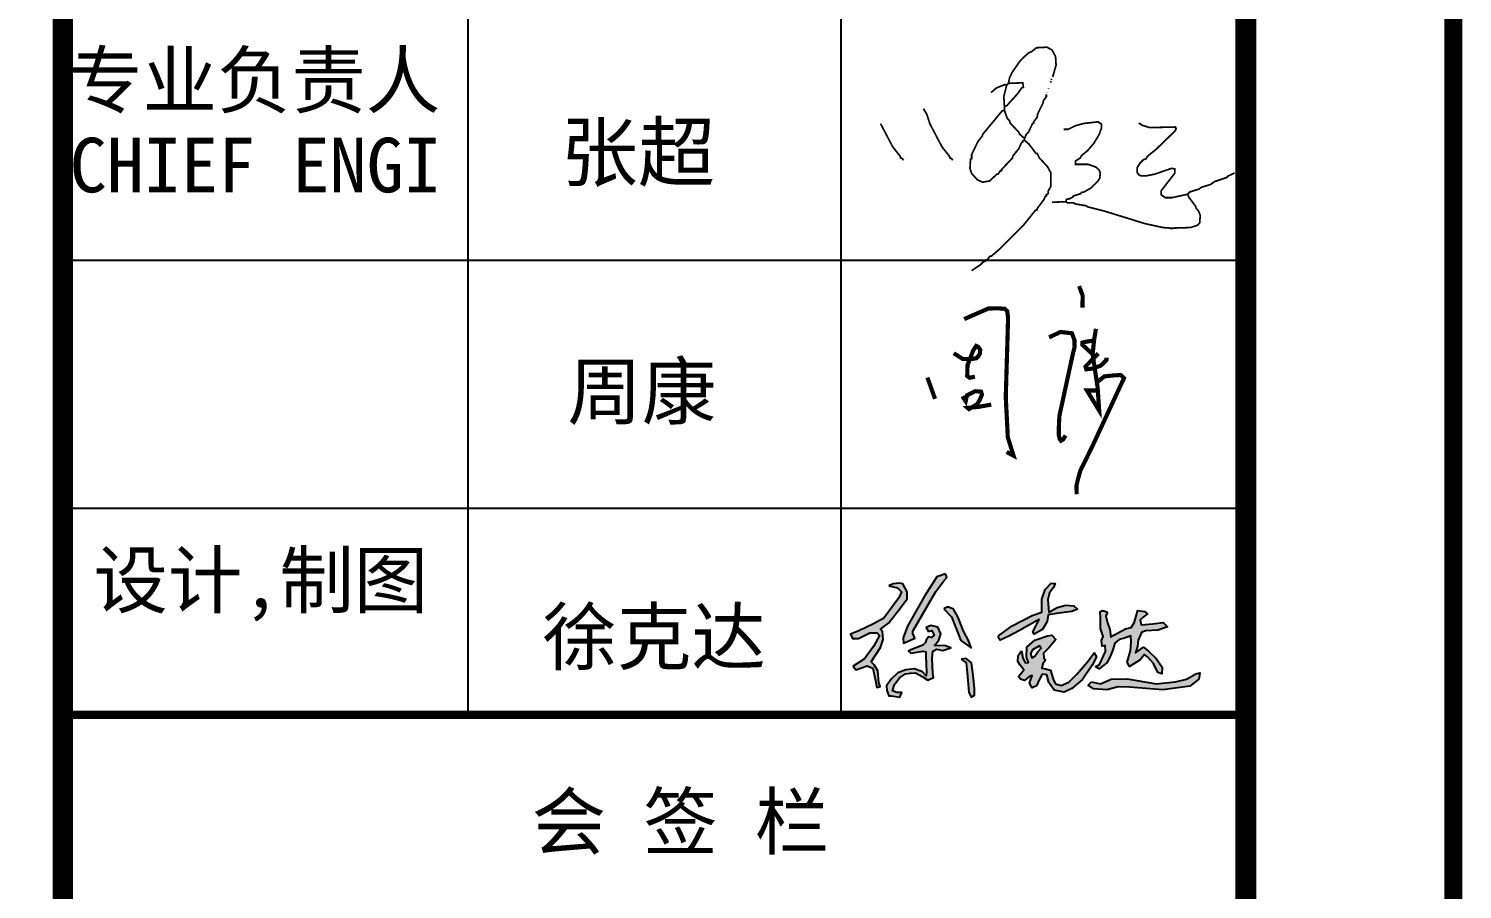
# Model space of a CAD drawing. Extents: x 4150464 to 4450492, y 75142 to 874437.
# Drawn here: x 4438748 to 4450492, y 453963 to 461011 of the extents above; entities that cross this region are included whole.
import ezdxf

# ---------------------------------------------------------------- set-up
doc = ezdxf.new("R2010")
doc.units = 0
doc.header["$LTSCALE"] = 1000
doc.header["$MEASUREMENT"] = 0
for name, color, linetype in [('PUB_TITLE', 4, 'Continuous'), ('图框', 7, 'Continuous'), ('签名', 7, 'Continuous')]:
    doc.layers.add(name, color=color, linetype=linetype)
doc.styles.add('STYLE-黑体', font='simhei.ttf')

# ---------------------------------------------------------------- blocks, each defined once
blk = doc.blocks.new('4444')
h = blk.add_hatch(color=256)
h.paths.add_polyline_path([(2410803, -791016), (2411313, -790632), (2412093, -789663), (2412505, -789070), (2412505, -788632), (2412242, -788111), (2411995, -788061), (2411616, -788105), (2411337, -788249), (2411892, -788360), (2412142, -788625), (2411979, -789013), (2411323, -789917), (2411020, -790315), (2410344, -790681), (2409405, -791142), (2408864, -791348), (2409008, -791619), (2409381, -791619), (2410113, -791261), (2410591, -791261), (2410731, -791432), (2410352, -792141), (2409776, -792930), (2409051, -793396), (2409221, -793632), (2409951, -793375), (2410308, -793539), (2410484, -794326), (2410561, -794770), (2410775, -794716), (2410698, -794452), (2410632, -793707), (2410385, -793306), (2410199, -793131), (2410797, -792211), (2410973, -791685), (2410935, -791197)])
h.paths.add_polyline_path([(2412531, -790837), (2412249, -791573), (2412276, -791917), (2412772, -791711), (2413009, -791612), (2412875, -791312), (2412868, -791146), (2414343, -788610), (2414866, -787929), (2415056, -787702), (2414976, -787475), (2414425, -787668), (2413626, -788914)])
h.paths.add_polyline_path([(2415969, -791762), (2416617, -792227), (2416466, -791795), (2416131, -791152), (2415795, -790270), (2415493, -789740), (2415114, -789595), (2414877, -789713), (2415352, -790226)])
h.paths.add_polyline_path([(2414395, -792307), (2414806, -792394), (2415319, -792232), (2414968, -792097), (2414260, -792075), (2414552, -791735), (2414671, -791324), (2414492, -790892), (2414022, -790779), (2413736, -790919), (2413887, -791184), (2414103, -791119), (2414243, -791411), (2414081, -791551), (2413876, -791513), (2413736, -791729), (2413692, -791875), (2413509, -792053), (2412757, -792356), (2412606, -792431), (2412741, -792577), (2413519, -792431), (2413714, -792475), (2413703, -792761), (2413746, -793806), (2413741, -794022), (2413492, -793774), (2412990, -793579), (2412433, -793644), (2411909, -793833), (2411487, -794238), (2411185, -794659), (2411196, -794962), (2411325, -795297), (2411498, -795297), (2412033, -795383), (2412179, -795097), (2411839, -795097), (2411568, -794994), (2411698, -794584), (2412011, -794141), (2412406, -793893), (2412725, -793844), (2413044, -793828), (2413470, -794071), (2413838, -794292), (2414195, -794136), (2414168, -793849), (2414119, -792915), (2414151, -792429)])
h.paths.add_polyline_path([(2416358, -793833), (2416472, -795062), (2416627, -795390), (2416841, -795271), (2416841, -794854), (2416752, -793990), (2416645, -793198), (2416293, -792918), (2415983, -792950), (2416306, -793178)])
h.paths.add_polyline_path([(2419255, -790808), (2418380, -791452), (2418385, -791579), (2418495, -791741), (2419045, -791464), (2419732, -791113), (2420722, -790547), (2421000, -790395), (2420806, -790793), (2420581, -791194), (2420675, -791354), (2421209, -791039), (2421508, -790531), (2421576, -790094), (2422116, -790020), (2423101, -789895), (2423457, -789732), (2423227, -789533), (2422698, -789481), (2422142, -789643), (2421608, -789926), (2421582, -789675), (2421555, -789115), (2421665, -788685), (2421922, -788350), (2422027, -788099), (2421760, -788078), (2421377, -788470), (2421162, -789099), (2421162, -789939), (2420544, -790138)])
h.paths.add_polyline_path([(2422893, -794437), (2422413, -794640), (2422044, -794542), (2421919, -794305), (2421814, -793957), (2421720, -793648), (2421393, -793582), (2421163, -793536), (2421229, -793241), (2421400, -793011), (2421288, -792860), (2421262, -792570), (2421637, -792196), (2422057, -791696), (2421801, -791414), (2421518, -791453), (2420716, -791736), (2420203, -792183), (2420177, -792827), (2420315, -793162), (2420085, -793195), (2419947, -792860), (2419861, -792406), (2419644, -792709), (2419618, -793097), (2419769, -793340), (2419999, -793642), (2419835, -793846), (2419657, -794063), (2419789, -794240), (2420052, -794332), (2420328, -794076), (2420552, -794003), (2420453, -794247), (2420374, -794496), (2420532, -794785), (2420815, -794674), (2420999, -794279), (2421176, -793911), (2421492, -793964), (2421604, -794444), (2421959, -794950), (2422603, -795075), (2423083, -794831), (2423774, -794266), (2424398, -793346), (2424681, -792807), (2424530, -792544), (2424089, -793122), (2423432, -793885)])
h.paths.add_polyline_path([(2420716, -792761), (2420519, -792873), (2420433, -792597), (2420558, -792361), (2420966, -792124), (2421032, -792086), (2421130, -792255), (2420907, -792472)], flags=16)
h.paths.add_polyline_path([(2426876, -791458), (2426893, -791854), (2426852, -792423), (2426645, -793141), (2426786, -793413), (2427083, -793248), (2427479, -792992), (2427768, -792646), (2427957, -792802), (2428337, -793231), (2428609, -793817), (2428865, -793899), (2428890, -793462), (2428519, -792901), (2428023, -792448), (2427695, -792189), (2427190, -792539), (2427314, -792143), (2427363, -791730), (2427570, -791236), (2427834, -791128), (2428609, -791095), (2429245, -790881), (2428956, -790601), (2428304, -790683), (2427553, -790749), (2427479, -790436), (2427677, -790263), (2427949, -790040), (2427751, -789883), (2427314, -789834), (2427215, -790197), (2427091, -790625), (2426901, -790922), (2426530, -791005), (2425779, -791401), (2425597, -791549), (2425540, -791054), (2425391, -790609), (2425267, -790180), (2425375, -789933), (2425086, -789826), (2424904, -789883), (2424929, -790271), (2424929, -790972), (2425094, -791491), (2424995, -791755), (2425045, -792110), (2425234, -792077), (2425259, -792456), (2424871, -793289), (2424607, -793413), (2424855, -793569), (2425333, -793182), (2425556, -792786), (2425721, -792349), (2425861, -791928), (2426126, -791697), (2426480, -791607)])
h.paths.add_polyline_path([(2428936, -794931), (2430663, -794692), (2431250, -794235), (2431308, -793837), (2431047, -793888), (2430460, -794228), (2429749, -794417), (2428501, -794547), (2426644, -794206), (2425607, -794243), (2424940, -794547), (2424359, -794409), (2424142, -794612), (2424475, -794859), (2425346, -794924), (2426071, -794721), (2426804, -794743)])
for points in [[(2414976, -787475), (2414425, -787668), (2413626, -788914), (2412531, -790837), (2412249, -791573), (2412276, -791917), (2412772, -791711), (2413009, -791612), (2412875, -791312), (2412868, -791146), (2414343, -788610), (2414866, -787929), (2415056, -787702), (2414976, -787475)], [(2411337, -788249), (2411892, -788360), (2412142, -788625), (2411979, -789013), (2411323, -789917), (2411020, -790315), (2410344, -790681), (2409405, -791142), (2408864, -791348), (2409008, -791619), (2409381, -791619), (2410113, -791261), (2410591, -791261), (2410731, -791432), (2410352, -792141), (2409776, -792930), (2409051, -793396), (2409221, -793632), (2409951, -793375), (2410308, -793539), (2410484, -794326), (2410561, -794770), (2410775, -794716), (2410698, -794452), (2410632, -793707), (2410385, -793306), (2410199, -793131), (2410797, -792211), (2410973, -791685), (2410935, -791197), (2410803, -791016), (2411313, -790632), (2412093, -789663), (2412505, -789070), (2412505, -788632), (2412242, -788111), (2411995, -788061), (2411616, -788105), (2411337, -788249)], [(2418380, -791452), (2419255, -790808), (2420544, -790138), (2421162, -789939), (2421162, -789099), (2421377, -788470), (2421760, -788078), (2422027, -788099), (2421922, -788350), (2421665, -788685), (2421555, -789115), (2421582, -789675), (2421608, -789926), (2422142, -789643), (2422698, -789481), (2423227, -789533), (2423457, -789732), (2423101, -789895), (2422116, -790020), (2421576, -790094), (2421508, -790531), (2421209, -791039), (2420675, -791354), (2420581, -791194), (2420806, -790793), (2421000, -790395), (2420722, -790547), (2419732, -791113), (2419045, -791464), (2418495, -791741), (2418385, -791579), (2418380, -791452)], [(2414877, -789713), (2415352, -790226), (2415969, -791762), (2416617, -792227), (2416466, -791795), (2416131, -791152), (2415795, -790270), (2415493, -789740), (2415114, -789595), (2414877, -789713)], [(2413887, -791184), (2414103, -791119), (2414103, -791119), (2414243, -791411), (2414081, -791551), (2413876, -791513), (2413736, -791729), (2413692, -791875), (2413509, -792053), (2412757, -792356), (2412606, -792431), (2412741, -792577), (2412741, -792577), (2413519, -792431), (2413714, -792475), (2413703, -792761), (2413746, -793806), (2413741, -794022), (2413492, -793774), (2412990, -793579), (2412433, -793644), (2411909, -793833), (2411487, -794238), (2411185, -794659), (2411196, -794962), (2411325, -795297), (2411498, -795297), (2412033, -795383), (2412179, -795097), (2411839, -795097), (2411568, -794994), (2411698, -794584), (2412011, -794141), (2412406, -793893), (2412725, -793844), (2413044, -793828), (2413470, -794071), (2413838, -794292), (2414195, -794136), (2414168, -793849), (2414119, -792915), (2414151, -792429), (2414395, -792307), (2414806, -792394), (2415319, -792232), (2414968, -792097), (2414260, -792075), (2414552, -791735), (2414671, -791324), (2414492, -790892), (2414022, -790779), (2413736, -790919), (2413887, -791184)], [(2419861, -792406), (2419947, -792860), (2420085, -793195), (2420085, -793195), (2420315, -793162), (2420177, -792827), (2420203, -792183), (2420716, -791736), (2421518, -791453), (2421801, -791414), (2422057, -791696), (2421637, -792196), (2421262, -792570), (2421288, -792860), (2421400, -793011), (2421229, -793241), (2421163, -793536), (2421393, -793582), (2421720, -793648), (2421814, -793957), (2421919, -794305), (2422044, -794542), (2422044, -794542), (2422413, -794640), (2422893, -794437), (2423432, -793885), (2424089, -793122), (2424530, -792544), (2424530, -792544), (2424681, -792807), (2424398, -793346), (2423774, -794266), (2423083, -794831), (2422603, -795075), (2421959, -794950), (2421604, -794444), (2421492, -793964), (2421176, -793911), (2420999, -794279), (2420815, -794674), (2420532, -794785), (2420374, -794496), (2420453, -794247), (2420552, -794003), (2420328, -794076), (2420052, -794332), (2419789, -794240), (2419657, -794063), (2419835, -793846), (2419999, -793642), (2419769, -793340), (2419618, -793097), (2419644, -792709), (2419861, -792406), (2419861, -792406)], [(2415983, -792950), (2416306, -793178), (2416358, -793833), (2416472, -795062), (2416627, -795390), (2416841, -795271), (2416841, -794854), (2416752, -793990), (2416645, -793198), (2416293, -792918), (2415983, -792950)]]:
    blk.add_lwpolyline(points)
for points in [[(2425375, -789933), (2425267, -790180), (2425391, -790609), (2425540, -791054), (2425597, -791549), (2425779, -791401), (2426530, -791005), (2426901, -790922), (2427091, -790625), (2427215, -790197), (2427314, -789834), (2427751, -789883), (2427949, -790040), (2427677, -790263), (2427479, -790436), (2427553, -790749), (2427553, -790749), (2428304, -790683), (2428956, -790601), (2429245, -790881), (2428609, -791095), (2427834, -791128), (2427570, -791236), (2427363, -791730), (2427314, -792143), (2427190, -792539), (2427695, -792189), (2428023, -792448), (2428519, -792901), (2428890, -793462), (2428865, -793899), (2428609, -793817), (2428337, -793231), (2427957, -792802), (2427768, -792646), (2427479, -792992), (2427083, -793248), (2426786, -793413), (2426645, -793141), (2426852, -792423), (2426893, -791854), (2426876, -791458), (2426480, -791607), (2426126, -791697), (2425861, -791928), (2425721, -792349), (2425556, -792786), (2425333, -793182), (2424855, -793569), (2424607, -793413), (2424871, -793289), (2425259, -792456), (2425234, -792077), (2425045, -792110), (2424995, -791755), (2425094, -791491), (2424929, -790972), (2424929, -790271), (2424904, -789883), (2425086, -789826)], [(2420966, -792124), (2420558, -792361), (2420433, -792597), (2420519, -792873), (2420716, -792761), (2420907, -792472), (2421130, -792255), (2421032, -792086)], [(2424359, -794409), (2424940, -794547), (2425607, -794243), (2426644, -794206), (2428501, -794547), (2429749, -794417), (2430460, -794228), (2431047, -793888), (2431308, -793837), (2431250, -794235), (2430663, -794692), (2428936, -794931), (2426804, -794743), (2426071, -794721), (2425346, -794924), (2424475, -794859), (2424142, -794612)]]:
    blk.add_lwpolyline(points, close=True)
blk = doc.blocks.new('A$C5036373A')
at = {"linetype": 'ByBlock', "lineweight": 9, "ltscale": 300, "const_width": 100}
for points in [[(3701, 5014), (3788, 4786), (3782, 4494)], [(933, 4220), (1518, 4475), (1762, 4479), (1913, 4467), (1968, 4413), (1991, 4251), (1935, 2341), (1984, 1374), (2123, 929), (1956, 1019)], [(2979, 3779), (3251, 3909), (3529, 3879), (3591, 3710), (3593, 3546), (3555, 3398), (3226, 1882), (3213, 1589), (3213, 1431), (3237, 1326), (3262, 1289), (3317, 1320), (3377, 1416)], [(4107, 3985), (4062, 3705), (4028, 3374), (4148, 2571), (4186, 2016), (3890, 2500), (4153, 2500)], [(682, 3398), (900, 3258), (1080, 3254), (1223, 3276), (1272, 3322), (1311, 3386), (1321, 3478), (1275, 3549), (1223, 3574), (1150, 3464), (1013, 3109), (1006, 2848), (1066, 2806), (1192, 2833)], [(3801, 3662), (4062, 3705), (4028, 3374), (3781, 3600), (3778, 3697)], [(4166, 3392), (3855, 3077), (3875, 3010), (4040, 3030), (4225, 3101), (4360, 3230), (4363, 3289)], [(47, 2812), (231, 2300)], [(4130, 2694), (4311, 2840), (4535, 2863), (4700, 2873), (4740, 2844), (4783, 2797), (4037, 1189), (3729, 560), (3670, 344), (3637, 198), (3645, 2)], [(890, 2361), (969, 2242), (1000, 2382), (1194, 2482), (1340, 2473), (1361, 2400), (1312, 2282), (1249, 2173), (1051, 2051), (1015, 2082), (1261, 2103), (1586, 2160)]]:
    blk.add_lwpolyline(points, dxfattribs=at)
blk = doc.blocks.new('建筑专业签名')
at = {"linetype": 'Continuous', "const_width": 10}
for points in [[(3864, 673.2), (3884, 743.2), (3880.7, 793.2), (3860.7, 829.8), (3830.7, 846.5), (3770.7, 843.2), (3740.7, 819.8), (3724, 813.2), (3677.3, 769.8), (3630.7, 703.2), (3614, 669.8), (3607.3, 636.5)], [(3857.3, 663.2), (3857.3, 656.5)], [(3597.3, 626.5), (3587.3, 629.8), (3537.3, 609.8), (3510.7, 586.5), (3514, 583.2)], [(3597.3, 626.5), (3580.7, 559.8), (3584, 503.2)], [(3584, 503.2), (3597.3, 506.5), (3660.7, 576.5), (3684, 609.8), (3694, 613.2), (3690.7, 639.8), (3607.3, 636.5)], [(3607.3, 636.5), (3597.3, 626.5)], [(3830.7, 583.2), (3830.7, 579.8)], [(3840.7, 609.8), (3840.7, 606.5)], [(3854, 649.8), (3854, 639.8)], [(3584, 503.2), (3584, 479.8)], [(3700.7, 316.5), (3710.7, 339.8), (3724, 353.2), (3747.3, 403.2), (3754, 406.5), (3754, 413.2), (3774, 439.8), (3777.3, 459.8), (3807.3, 519.8), (3810.7, 536.5), (3827.3, 559.8), (3827.3, 573.2)], [(3114, 489.8), (3134, 456.5), (3150.7, 403.2), (3220.7, 269.8), (3267.3, 209.8), (3267.3, 203.2), (3277.3, 199.8), (3284, 189.8)], [(3584, 479.8), (3570.7, 476.5), (3457.3, 339.8), (3457.3, 333.2), (3430.7, 299.8), (3394, 223.2), (3394, 199.8), (3387.3, 196.5), (3384, 143.2), (3394, 113.2), (3427.3, 76.5), (3457.3, 63.2), (3497.3, 69.8), (3540.7, 109.8), (3547.3, 109.8), (3560.7, 129.8), (3567.3, 129.8), (3570.7, 139.8), (3630.7, 203.2), (3634, 216.5), (3667.3, 256.5), (3684, 293.2), (3690.7, 296.5), (3690.7, 303.2), (3700.7, 306.5)], [(3700.7, 316.5), (3670.7, 343.2), (3667.3, 353.2), (3617.3, 406.5), (3614, 419.8), (3600.7, 433.2), (3584, 479.8)], [(3940.7, -50.2), (3944, -36.8), (3960.7, -33.5), (3980.7, -23.5), (3984, -16.8), (4027.3, -3.5), (4030.7, 3.2), (4047.3, 6.5), (4087.3, 29.8), (4127.3, 69.8), (4137.3, 86.5), (4140.7, 116.5), (4134, 133.2), (4117.3, 149.8), (4070.7, 166.5), (3997.3, 166.5), (3997.3, 186.5), (4024, 203.2), (4030.7, 216.5), (4067.3, 246.5), (4104, 289.8), (4134, 339.8), (4147.3, 376.5), (4147.3, 399.8), (4127.3, 413.2), (4040.7, 403.2), (3994, 389.8), (3954, 369.8), (3927.3, 369.8)], [(2864.9, 403.2), (2864.9, 403.2), (2864.9, 403.2), (2934.9, 269.8), (2981.6, 209.8), (2981.6, 203.2), (2991.6, 199.8), (2998.3, 189.8)], [(4647.3, -6.8), (4557.3, -26.8), (4517.3, -26.8), (4494, -10.2), (4494, 13.2), (4574, 116.5), (4574, 139.8), (4554, 143.2), (4457.3, 109.8), (4407.3, 99.8), (4377.3, 99.8), (4364, 106.5), (4354, 119.8), (4354, 146.5), (4370.7, 173.2), (4390.7, 193.2), (4407.3, 199.8), (4414, 213.2), (4464, 253.2), (4574, 359.8), (4580.7, 373.2), (4577.3, 383.2), (4427.3, 379.8), (4384, 393.2), (4364, 406.5)], [(3700.7, 306.5), (3727.3, 283.2), (3767.3, 229.8), (3774, 229.8), (3787.3, 203.2), (3834, 153.2), (3854, 116.5), (3854, 39.8), (3837.3, 9.8), (3837.3, -3.5), (3827.3, -10.2), (3827.3, -16.8), (3820.7, -20.2), (3814, -36.8), (3774, -90.2), (3774, -96.8), (3764, -100.2), (3697.3, -183.5), (3550.7, -330.2), (3507.3, -366.8), (3500.7, -366.8), (3484, -386.8), (3477.3, -386.8), (3470.7, -396.8), (3464, -396.8), (3444, -416.8), (3394, -450.2)], [(3700.7, 306.5), (3700.7, 316.5)], [(4647.3, -6.8), (4660.7, 6.5), (4714, 23.2), (4727.3, 33.2), (4780.7, 49.8), (4804, 66.5), (4874, 89.8), (4884, 99.8), (4920.7, 116.5)], [(3940.7, -50.2), (3860.7, -53.5)], [(3940.7, -50.2), (3950.7, -56.8), (3984, -56.8), (3997.3, -63.5), (4057.3, -73.5), (4067.3, -80.2), (4160.7, -103.5), (4397.3, -176.8), (4504, -200.2), (4550.7, -203.5)], [(4557.3, -203.5), (4664, -200.2), (4704, -186.8), (4717.3, -173.5), (4720.7, -130.2), (4710.7, -103.5), (4697.3, -90.2), (4694, -76.8), (4654, -23.5), (4647.3, -6.8)], [(4550.7, -203.5), (4550.7, -210.2)], [(4550.7, -203.5), (4557.3, -203.5)], [(4557.3, -203.5), (4557.3, -210.2)]]:
    blk.add_lwpolyline(points, dxfattribs=at)

msp = doc.modelspace()

# ---------------------------------------------------------------- linework, layer by layer
at = {"layer": 'PUB_TITLE'}
msp.add_lwpolyline([(4248288, 340512), (4450418, 340512), (4450418, 483482), (4248288, 483482)], close=True, dxfattribs=at)
msp.add_lwpolyline([(4248288, 340512), (4450418, 340512), (4450418, 483482), (4248288, 483482)], close=True, dxfattribs=at)
at = {"layer": 'PUB_TITLE', "const_width": 170}
msp.add_lwpolyline([(4252538, 342212), (4448718, 342212), (4448718, 481782), (4252538, 481782)], close=True, dxfattribs=at)
msp.add_lwpolyline([(4252538, 342212), (4448718, 342212), (4448718, 481782), (4252538, 481782)], close=True, dxfattribs=at)
at = {"layer": '图框', "color": 4}
for p, q in [((4450418, 483482), (4450418, 397382)), ((4450418, 483482), (4450418, 423482)), ((4450418, 483482), (4450418, 397382)), ((4450418, 483482), (4450418, 423482)), ((4439028, 481782), (4439028, 342212)), ((4439028, 481782), (4439028, 342212))]:
    msp.add_line(p, q, dxfattribs=at)
at = {"layer": '图框', "color": 0}
for p, q in [((4439028, 459116), (4448681, 459116)), ((4439028, 459116), (4448681, 459116)), ((4439028, 457084), (4448681, 457084)), ((4439028, 457084), (4448681, 457084))]:
    msp.add_line(p, q, dxfattribs=at)
at = {"layer": '图框', "color": 4}
for points, const_width in [([(4450418, 483482), (4450418, 397382)], 148), ([(4450418, 483482), (4450418, 423482)], 148), ([(4450418, 483482), (4450418, 397382)], 148), ([(4450418, 483482), (4450418, 423482)], 148), ([(4439028, 481782), (4439028, 342212)], 168), ([(4439028, 481782), (4439028, 342212)], 168)]:
    msp.add_lwpolyline(points, dxfattribs=dict(at, const_width=const_width))
at = {"layer": '图框', "color": 4, "const_width": 168}
msp.add_lwpolyline([(4439028, 481782), (4448718, 481782), (4448718, 342212), (4439028, 342212)], close=True, dxfattribs=at)
msp.add_lwpolyline([(4439028, 481782), (4448718, 481782), (4448718, 342212), (4439028, 342212)], close=True, dxfattribs=at)
at = {"layer": '图框', "color": 0}
for points in [[(4445404, 455391), (4445404, 466904)], [(4445404, 455391), (4445404, 466904)], [(4442347, 455391), (4442347, 465211)], [(4442347, 455391), (4442347, 465211)]]:
    msp.add_lwpolyline(points, dxfattribs=at)
at = {"layer": '图框', "color": 0, "const_width": 68.6}
msp.add_lwpolyline([(4439028, 455391), (4448681, 455391)], dxfattribs=at)
msp.add_lwpolyline([(4439028, 455391), (4448681, 455391)], dxfattribs=at)

# ---------------------------------------------------------------- block references
at = {"color": 4, "xscale": 0.340000000782311, "yscale": 0.3400000003166497, "zscale": 0.3400000003166497}
msp.add_blockref('A$C5036373A', (4446094, 457198), dxfattribs=at)
msp.add_blockref('A$C5036373A', (4446094, 457198), dxfattribs=at)
at = {"xscale": 0.1275000004097819, "yscale": 0.1274999999441206, "zscale": 0.1275}
msp.add_blockref('4444', (4138349, 556949), dxfattribs=at)
msp.add_blockref('4444', (4138349, 556949), dxfattribs=at)
at = {"layer": '签名', "xscale": 1.411200231290422, "yscale": 1.411200231290422, "zscale": 1.4112}
msp.add_blockref('建筑专业签名', (4441683, 459665), dxfattribs=at)
msp.add_blockref('建筑专业签名', (4441683, 459665), dxfattribs=at)

# ---------------------------------------------------------------- texts
at = {"layer": '图框', "color": 0, "style": 'STYLE-黑体'}
for s, p in [('专业负责人', (4439071, 460366)), ('专业负责人', (4439071, 460366)), ('CHIEF ENGI', (4439084, 459671)), ('CHIEF ENGI', (4439084, 459671)), ('设计,制图', (4439279, 456272)), ('设计,制图', (4439279, 456272)), ('会 签 栏', (4442868, 454294)), ('会 签 栏', (4442868, 454294))]:
    msp.add_text(s, height=447, dxfattribs=at).set_placement(p)
at = {"layer": '图框', "color": 4, "style": 'STYLE-黑体'}
for s, height, p in [('张超', 463.8, (4443106, 459768)), ('张超', 463.8, (4443106, 459768)), ('周康', 447, (4443161, 457818)), ('周康', 447, (4443161, 457818)), ('徐克达', 447, (4442957, 455808)), ('徐克达', 447, (4442957, 455808))]:
    msp.add_text(s, height=height, dxfattribs=at).set_placement(p)

doc.saveas('drawing.dxf')
